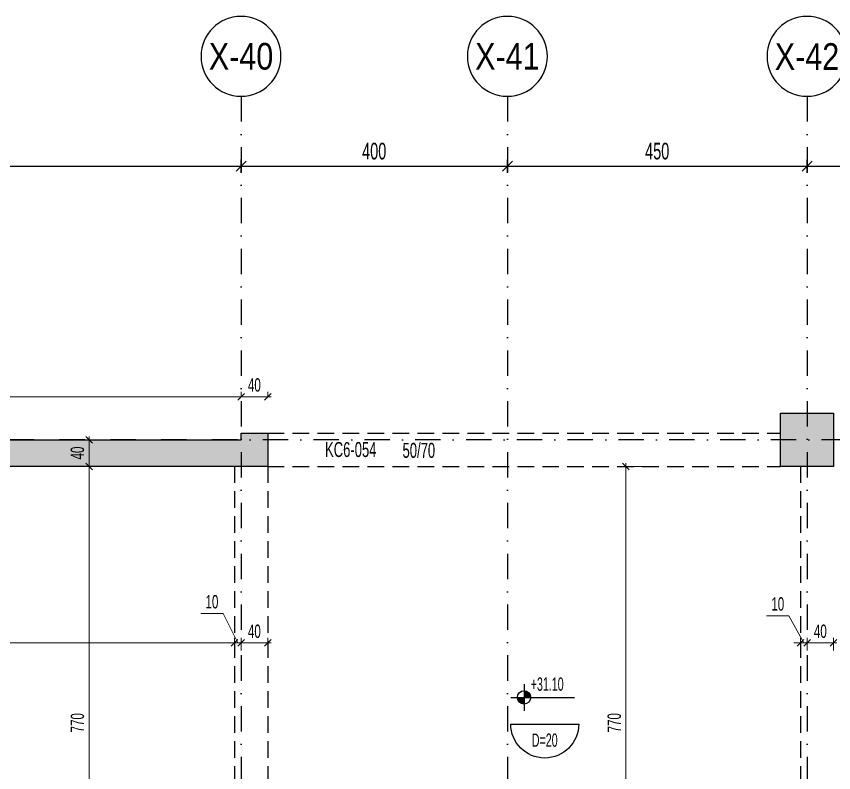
# Model space of a CAD drawing. Header units: millimetres. Extents: x -10495 to 6687, y -755 to 43288.
# Drawn here: x 513 to 1740, y 2900 to 4036 of the extents above; entities that cross this region are included whole.
import ezdxf
from ezdxf.enums import TextEntityAlignment as Align

# ---------------------------------------------------------------- set-up
doc = ezdxf.new("R2010")
doc.units = ezdxf.units.MM
doc.header["$LTSCALE"] = 100
doc.header["$PDSIZE"] = -100
doc.linetypes.add('DASHDOT', pattern=[25.4, 12.7, -6.35, 0, -6.35])
doc.linetypes.add('HIDDEN', pattern=[0.375, 0.25, -0.125])
for name, color, linetype in [('AKS BALON_ULK', 9, 'Continuous'), ('AKS YAZI_ULK', 20, 'Continuous'), ('AKS_ULK', 8, 'DASHDOT'), ('KOLON-PERDE CEKIRDEK_ULK', 4, 'Continuous'), ('KOT_ULK', 7, 'Continuous'), ('OLCU DIS_ULK', 7, 'Continuous'), ('TARAMA SOLID_ULK', 251, 'Continuous')]:
    doc.layers.add(name, color=color, linetype=linetype)
for name, color, linetype, lineweight in [('DOSEME ISMI_ULK', 244, 'Continuous', 25), ('KIRIS BOYUT_ULK', 232, 'Continuous', 13), ('KIRIS CIZGI KESIK_ULK', 41, 'HIDDEN', 25), ('KIRIS ISIM_ULK', 221, 'Continuous', 13), ('OLCU IC_ULK', 146, 'Continuous', 18)]:
    doc.layers.add(name, color=color, linetype=linetype, lineweight=lineweight)
doc.styles.add('ULK-SIMPLXTW.shx', font='ARIALN.TTF')
doc.styles.add('ulkr-simplxtw.shx', font='ulkr-simplxtw.shx', dxfattribs={"width": 0.65})
doc.dimstyles.new('1-100-DIS_ULK', dxfattribs={"dimscale": 100, "dimtxt": 0.25, "dimasz": 0.15, "dimexe": 0.1, "dimexo": 0.1, "dimgap": 0.1, "dimtad": 1, "dimdec": 0, "dimzin": 9, "dimdsep": 46, "dimtxsty": 'ulkr-simplxtw.shx', "dimblk": 'OBLIQUE', "dimcen": 0.1, "dimdle": 0.11, "dimclrd": 256, "dimclre": 256, "dimclrt": 3, "dimadec": 0, "dimazin": 0, "dimtfac": 1, "dimtdec": 0, "dimtix": 1, "dimtmove": 1, "dimatfit": 3, "dimldrblk": 'OBLIQUE', "dimfxl": 1, "dimtolj": 1, "dimtzin": 12, "dimarcsym": 0})
doc.dimstyles.new('1-100-IC_ULK', dxfattribs={"dimscale": 10, "dimtxt": 2, "dimasz": 1, "dimexe": 0.75, "dimexo": 1, "dimgap": 0.75, "dimtad": 1, "dimdec": 1, "dimzin": 9, "dimdsep": 46, "dimtxsty": 'ulkr-simplxtw.shx', "dimblk": 'OBLIQUE', "dimcen": 0.1, "dimdle": 0.5, "dimclrd": 146, "dimclre": 146, "dimclrt": 2, "dimadec": 0, "dimazin": 2, "dimtfac": 1, "dimtdec": 1, "dimtix": 1, "dimtmove": 2, "dimatfit": 3, "dimldrblk": 'OBLIQUE', "dimfxl": 1, "dimtolj": 1, "dimtzin": 0, "dimlwd": -1, "dimlwe": -1, "dimarcsym": 0})

# ---------------------------------------------------------------- blocks, each defined once
blk = doc.blocks.new('AKS SEMBOL_ULK')
at = {"layer": 'AKS BALON_ULK', "linetype": 'ByBlock'}
blk.add_circle((0, -41.2), 60, dxfattribs=at)
at = {"layer": 'AKS YAZI_ULK', "style": 'ULK-SIMPLXTW.shx'}
blk.add_attdef('1', text='', height=40, dxfattribs=at).set_placement((0, -41.2), align=Align.MIDDLE)
blk = doc.blocks.new('_Oblique')
at = {"color": 0, "linetype": 'ByBlock', "lineweight": -2}
blk.add_line((-0.5, -0.5), (0.5, 0.5), dxfattribs=at)
blk = doc.blocks.new('*D1703')
at = {"layer": 'Defpoints', "color": 0, "transparency": 16777216}
for p in [(850, 3810.6), (0, 3790.6), (850, 3790.6)]:
    blk.add_point(p, dxfattribs=at)
at = {"layer": 'OLCU DIS_ULK', "lineweight": -2, "transparency": 16777216}
for p, q in [((0, 3800.6), (0, 3820.6)), ((850, 3800.6), (850, 3820.6)), ((-11, 3810.6), (861, 3810.6))]:
    blk.add_line(p, q, dxfattribs=at)
at = {"layer": 'OLCU DIS_ULK', "lineweight": -2, "transparency": 16777216, "xscale": 15, "yscale": 15, "zscale": 15, "rotation": 180}
blk.add_blockref('_Oblique', (0, 3810.6), dxfattribs=at)
at = {"layer": 'OLCU DIS_ULK', "lineweight": -2, "transparency": 16777216, "xscale": 15, "yscale": 15, "zscale": 15}
blk.add_blockref('_Oblique', (850, 3810.6), dxfattribs=at)
at = {"layer": 'OLCU DIS_ULK', "color": 3, "transparency": 16777216, "insert": (425, 3833.1), "char_height": 25, "attachment_point": 5, "style": 'ulkr-simplxtw.shx'}
blk.add_mtext('\\A1;850', dxfattribs=at)
blk = doc.blocks.new('*D1704')
at = {"layer": 'Defpoints', "color": 0, "transparency": 16777216}
for p in [(1250, 3810.6), (850, 3790.6), (1250, 3790.6)]:
    blk.add_point(p, dxfattribs=at)
at = {"layer": 'OLCU DIS_ULK', "lineweight": -2, "transparency": 16777216}
for p, q in [((850, 3800.6), (850, 3820.6)), ((1250, 3800.6), (1250, 3820.6)), ((839, 3810.6), (1261, 3810.6))]:
    blk.add_line(p, q, dxfattribs=at)
at = {"layer": 'OLCU DIS_ULK', "lineweight": -2, "transparency": 16777216, "xscale": 15, "yscale": 15, "zscale": 15, "rotation": 180}
blk.add_blockref('_Oblique', (850, 3810.6), dxfattribs=at)
at = {"layer": 'OLCU DIS_ULK', "lineweight": -2, "transparency": 16777216, "xscale": 15, "yscale": 15, "zscale": 15}
blk.add_blockref('_Oblique', (1250, 3810.6), dxfattribs=at)
at = {"layer": 'OLCU DIS_ULK', "color": 3, "transparency": 16777216, "insert": (1050, 3833.1), "char_height": 25, "attachment_point": 5, "style": 'ulkr-simplxtw.shx'}
blk.add_mtext('\\A1;400', dxfattribs=at)
blk = doc.blocks.new('*D1705')
at = {"layer": 'Defpoints', "color": 0, "transparency": 16777216}
for p in [(2550, 3810.6), (1700, 3790.6), (2550, 3790.6)]:
    blk.add_point(p, dxfattribs=at)
at = {"layer": 'OLCU DIS_ULK', "lineweight": -2, "transparency": 16777216}
for p, q in [((1700, 3800.6), (1700, 3820.6)), ((2550, 3800.6), (2550, 3820.6)), ((1689, 3810.6), (2561, 3810.6))]:
    blk.add_line(p, q, dxfattribs=at)
at = {"layer": 'OLCU DIS_ULK', "lineweight": -2, "transparency": 16777216, "xscale": 15, "yscale": 15, "zscale": 15, "rotation": 180}
blk.add_blockref('_Oblique', (1700, 3810.6), dxfattribs=at)
at = {"layer": 'OLCU DIS_ULK', "lineweight": -2, "transparency": 16777216, "xscale": 15, "yscale": 15, "zscale": 15}
blk.add_blockref('_Oblique', (2550, 3810.6), dxfattribs=at)
at = {"layer": 'OLCU DIS_ULK', "color": 3, "transparency": 16777216, "insert": (2125, 3833.1), "char_height": 25, "attachment_point": 5, "style": 'ulkr-simplxtw.shx'}
blk.add_mtext('\\A1;850', dxfattribs=at)
blk = doc.blocks.new('*D1729')
at = {"layer": 'Defpoints', "color": 0, "transparency": 16777216}
for p in [(1700, 3810.6), (1250, 3790.6), (1700, 3790.6)]:
    blk.add_point(p, dxfattribs=at)
at = {"layer": 'OLCU DIS_ULK', "lineweight": -2, "transparency": 16777216}
for p, q in [((1250, 3800.6), (1250, 3820.6)), ((1700, 3800.6), (1700, 3820.6)), ((1239, 3810.6), (1711, 3810.6))]:
    blk.add_line(p, q, dxfattribs=at)
at = {"layer": 'OLCU DIS_ULK', "lineweight": -2, "transparency": 16777216, "xscale": 15, "yscale": 15, "zscale": 15, "rotation": 180}
blk.add_blockref('_Oblique', (1250, 3810.6), dxfattribs=at)
at = {"layer": 'OLCU DIS_ULK', "lineweight": -2, "transparency": 16777216, "xscale": 15, "yscale": 15, "zscale": 15}
blk.add_blockref('_Oblique', (1700, 3810.6), dxfattribs=at)
at = {"layer": 'OLCU DIS_ULK', "color": 3, "transparency": 16777216, "insert": (1475, 3833.1), "char_height": 25, "attachment_point": 5, "style": 'ulkr-simplxtw.shx'}
blk.add_mtext('\\A1;450', dxfattribs=at)
blk = doc.blocks.new('*U17')
at = {"layer": 'KOT_ULK'}
h = blk.add_hatch(color=251, dxfattribs=at)
h.dxf.hatch_style = 1
h.paths.add_polyline_path([(0, 0), (-10, 0, 0.414214), (0, -10)])
h = blk.add_hatch(color=251, dxfattribs=at)
h.dxf.hatch_style = 1
h.paths.add_polyline_path([(10, 0, 0.414214), (0, 10), (0, 0)])
at = {"layer": 'KOT_ULK', "color": 12}
for p, q in [((0, 20), (0, -20)), ((-20, 0), (75.6, 0))]:
    blk.add_line(p, q, dxfattribs=at)
blk.add_circle((0, 0), 10, dxfattribs=at)
at = {"layer": 'KOT_ULK', "style": 'ulkr-simplxtw.shx', "width": 0.6}
for tag, p in [('6', (10, 145)), ('5', (10, 118)), ('4', (10, 91)), ('3', (10, 64)), ('2', (10, 37)), ('1', (10, 10))]:
    blk.add_attdef(tag, p, '', height=20, dxfattribs=at)
at = {"layer": 'KOT_ULK', "color": 242, "style": 'ulkr-simplxtw.shx', "width": 0.65}
blk.add_attdef('NOT', text='', height=20, dxfattribs=at).set_placement((14.8, -10), align=Align.TOP_LEFT)
blk = doc.blocks.new('Döşeme kalınğı_ULK')
at = {"layer": 'DOSEME ISMI_ULK', "color": 12}
blk.add_lwpolyline([(51, 0, -1), (-51, 0)], format="xyb", close=True, dxfattribs=at)
at = {"layer": 'DOSEME ISMI_ULK', "style": 'ulkr-simplxtw.shx', "width": 0.6}
blk.add_attdef('1', text='', height=20, dxfattribs=at).set_placement((0, -14.2), align=Align.TOP_CENTER)
blk = doc.blocks.new('*D1502')
at = {"layer": 'Defpoints', "color": 0, "transparency": 16777216}
for p in [(596.8, 3400), (621.8, 3400), (596.8, 3360)]:
    blk.add_point(p, dxfattribs=at)
at = {"layer": 'OLCU IC_ULK', "color": 146, "transparency": 16777216}
blk.add_line((621.8, 3355), (621.8, 3405), dxfattribs=at)
at = {"layer": 'OLCU IC_ULK', "color": 146, "linetype": 'Continuous', "transparency": 16777216}
for p, q in [((621.8, 3400), (629.3, 3400)), ((621.8, 3360), (629.3, 3360))]:
    blk.add_line(p, q, dxfattribs=at)
at = {"layer": 'OLCU IC_ULK', "color": 146, "transparency": 16777216, "xscale": 10, "yscale": 10, "zscale": 10}
for p, rotation in [((621.8, 3400), 90), ((621.8, 3360), 270)]:
    blk.add_blockref('_Oblique', p, dxfattribs=dict(at, rotation=rotation))
at = {"layer": 'OLCU IC_ULK', "color": 2, "transparency": 16777216, "insert": (604.3, 3380), "char_height": 20, "attachment_point": 5, "rotation": 90, "style": 'ulkr-simplxtw.shx'}
blk.add_mtext('\\A1;40', dxfattribs=at)
blk = doc.blocks.new('*D1503')
at = {"layer": 'Defpoints', "color": 0, "transparency": 16777216}
for p in [(596.8, 3360), (621.8, 3360), (596.8, 2590)]:
    blk.add_point(p, dxfattribs=at)
at = {"layer": 'OLCU IC_ULK', "color": 146, "transparency": 16777216}
blk.add_line((621.8, 2585), (621.8, 3365), dxfattribs=at)
at = {"layer": 'OLCU IC_ULK', "color": 146, "linetype": 'Continuous', "transparency": 16777216}
for p, q in [((621.8, 3360), (629.3, 3360)), ((621.8, 2590), (629.3, 2590))]:
    blk.add_line(p, q, dxfattribs=at)
at = {"layer": 'OLCU IC_ULK', "color": 146, "transparency": 16777216, "xscale": 10, "yscale": 10, "zscale": 10}
for p, rotation in [((621.8, 3360), 90), ((621.8, 2590), 270)]:
    blk.add_blockref('_Oblique', p, dxfattribs=dict(at, rotation=rotation))
at = {"layer": 'OLCU IC_ULK', "color": 2, "transparency": 16777216, "insert": (604.3, 2975), "char_height": 20, "attachment_point": 5, "rotation": 90, "style": 'ulkr-simplxtw.shx'}
blk.add_mtext('\\A1;770', dxfattribs=at)
blk = doc.blocks.new('*D1637')
at = {"layer": 'Defpoints', "color": 0, "transparency": 16777216}
for p in [(1740, 3094.8), (1700, 3073.5), (1740, 3073.5)]:
    blk.add_point(p, dxfattribs=at)
at = {"layer": 'OLCU IC_ULK', "color": 146, "transparency": 16777216}
blk.add_line((1695, 3094.8), (1745, 3094.8), dxfattribs=at)
at = {"layer": 'OLCU IC_ULK', "color": 146, "linetype": 'Continuous', "transparency": 16777216}
for p, q in [((1700, 3083.5), (1700, 3102.3)), ((1740, 3083.5), (1740, 3102.3))]:
    blk.add_line(p, q, dxfattribs=at)
at = {"layer": 'OLCU IC_ULK', "color": 146, "transparency": 16777216, "xscale": 10, "yscale": 10, "zscale": 10, "rotation": 180}
blk.add_blockref('_Oblique', (1700, 3094.8), dxfattribs=at)
at = {"layer": 'OLCU IC_ULK', "color": 146, "transparency": 16777216, "xscale": 10, "yscale": 10, "zscale": 10}
blk.add_blockref('_Oblique', (1740, 3094.8), dxfattribs=at)
at = {"layer": 'OLCU IC_ULK', "color": 2, "transparency": 16777216, "insert": (1720, 3112.3), "char_height": 20, "attachment_point": 5, "style": 'ulkr-simplxtw.shx'}
blk.add_mtext('\\A1;40', dxfattribs=at)
blk = doc.blocks.new('*D1638')
at = {"layer": 'Defpoints', "color": 0, "transparency": 16777216}
for p in [(1690, 3094.8), (1690, 3073.5), (1700, 3073.5)]:
    blk.add_point(p, dxfattribs=at)
at = {"layer": 'OLCU IC_ULK', "color": 146, "transparency": 16777216}
for p, q in [((1672.9, 3135.8), (1639.3, 3135.8)), ((1695, 3094.8), (1672.9, 3135.8)), ((1690, 3094.8), (1680, 3094.8)), ((1700, 3094.8), (1690, 3094.8)), ((1700, 3094.8), (1690, 3094.8)), ((1700, 3094.8), (1710, 3094.8))]:
    blk.add_line(p, q, dxfattribs=at)
at = {"layer": 'OLCU IC_ULK', "color": 146, "linetype": 'Continuous', "transparency": 16777216}
for p, q in [((1690, 3083.5), (1690, 3102.3)), ((1700, 3083.5), (1700, 3102.3))]:
    blk.add_line(p, q, dxfattribs=at)
at = {"layer": 'OLCU IC_ULK', "color": 146, "transparency": 16777216, "xscale": 10, "yscale": 10, "zscale": 10}
blk.add_blockref('_Oblique', (1690, 3094.8), dxfattribs=at)
at = {"layer": 'OLCU IC_ULK', "color": 146, "transparency": 16777216, "xscale": 10, "yscale": 10, "zscale": 10, "rotation": 180}
blk.add_blockref('_Oblique', (1700, 3094.8), dxfattribs=at)
at = {"layer": 'OLCU IC_ULK', "color": 2, "transparency": 16777216, "insert": (1656.1, 3153.3), "char_height": 20, "attachment_point": 5, "style": 'ulkr-simplxtw.shx'}
blk.add_mtext('\\A1;10', dxfattribs=at)
blk = doc.blocks.new('*D1639')
at = {"layer": 'Defpoints', "color": 0, "transparency": 16777216}
for p in [(850, 3094.8), (850, 3073.5), (890, 3073.5)]:
    blk.add_point(p, dxfattribs=at)
at = {"layer": 'OLCU IC_ULK', "color": 146, "transparency": 16777216}
blk.add_line((895, 3094.8), (845, 3094.8), dxfattribs=at)
at = {"layer": 'OLCU IC_ULK', "color": 146, "linetype": 'Continuous', "transparency": 16777216}
for p, q in [((850, 3083.5), (850, 3102.3)), ((890, 3083.5), (890, 3102.3))]:
    blk.add_line(p, q, dxfattribs=at)
at = {"layer": 'OLCU IC_ULK', "color": 146, "transparency": 16777216, "xscale": 10, "yscale": 10, "zscale": 10, "rotation": 180}
blk.add_blockref('_Oblique', (850, 3094.8), dxfattribs=at)
at = {"layer": 'OLCU IC_ULK', "color": 146, "transparency": 16777216, "xscale": 10, "yscale": 10, "zscale": 10}
blk.add_blockref('_Oblique', (890, 3094.8), dxfattribs=at)
at = {"layer": 'OLCU IC_ULK', "color": 2, "transparency": 16777216, "insert": (870, 3112.3), "char_height": 20, "attachment_point": 5, "style": 'ulkr-simplxtw.shx'}
blk.add_mtext('\\A1;40', dxfattribs=at)
blk = doc.blocks.new('*D1640')
at = {"layer": 'Defpoints', "color": 0, "transparency": 16777216}
for p in [(840, 3094.8), (840, 3073.5), (850, 3073.5)]:
    blk.add_point(p, dxfattribs=at)
at = {"layer": 'OLCU IC_ULK', "color": 146, "transparency": 16777216}
for p, q in [((823.1, 3139.1), (789.5, 3139.1)), ((845, 3094.8), (823.1, 3139.1)), ((840, 3094.8), (830, 3094.8)), ((850, 3094.8), (840, 3094.8)), ((850, 3094.8), (840, 3094.8)), ((850, 3094.8), (860, 3094.8))]:
    blk.add_line(p, q, dxfattribs=at)
at = {"layer": 'OLCU IC_ULK', "color": 146, "linetype": 'Continuous', "transparency": 16777216}
for p, q in [((840, 3083.5), (840, 3102.3)), ((850, 3083.5), (850, 3102.3))]:
    blk.add_line(p, q, dxfattribs=at)
at = {"layer": 'OLCU IC_ULK', "color": 146, "transparency": 16777216, "xscale": 10, "yscale": 10, "zscale": 10}
blk.add_blockref('_Oblique', (840, 3094.8), dxfattribs=at)
at = {"layer": 'OLCU IC_ULK', "color": 146, "transparency": 16777216, "xscale": 10, "yscale": 10, "zscale": 10, "rotation": 180}
blk.add_blockref('_Oblique', (850, 3094.8), dxfattribs=at)
at = {"layer": 'OLCU IC_ULK', "color": 2, "transparency": 16777216, "insert": (806.3, 3156.6), "char_height": 20, "attachment_point": 5, "style": 'ulkr-simplxtw.shx'}
blk.add_mtext('\\A1;10', dxfattribs=at)
blk = doc.blocks.new('*D1641')
at = {"layer": 'Defpoints', "color": 0, "transparency": 16777216}
for p in [(10, 3094.8), (10, 3073.5), (840, 3073.5)]:
    blk.add_point(p, dxfattribs=at)
at = {"layer": 'OLCU IC_ULK', "color": 146, "transparency": 16777216}
blk.add_line((845, 3094.8), (5, 3094.8), dxfattribs=at)
at = {"layer": 'OLCU IC_ULK', "color": 146, "linetype": 'Continuous', "transparency": 16777216}
for p, q in [((10, 3083.5), (10, 3102.3)), ((840, 3083.5), (840, 3102.3))]:
    blk.add_line(p, q, dxfattribs=at)
at = {"layer": 'OLCU IC_ULK', "color": 146, "transparency": 16777216, "xscale": 10, "yscale": 10, "zscale": 10, "rotation": 180}
blk.add_blockref('_Oblique', (10, 3094.8), dxfattribs=at)
at = {"layer": 'OLCU IC_ULK', "color": 146, "transparency": 16777216, "xscale": 10, "yscale": 10, "zscale": 10}
blk.add_blockref('_Oblique', (840, 3094.8), dxfattribs=at)
at = {"layer": 'OLCU IC_ULK', "color": 2, "transparency": 16777216, "insert": (425, 3112.3), "char_height": 20, "attachment_point": 5, "style": 'ulkr-simplxtw.shx'}
blk.add_mtext('\\A1;830', dxfattribs=at)
blk = doc.blocks.new('Kiriş_Sembol_ULK')
at = {"layer": 'KIRIS BOYUT_ULK', "style": 'ulkr-simplxtw.shx', "width": 0.65}
blk.add_attdef('B', text='', height=25, dxfattribs=at).set_placement((21, 0.4), align=Align.MIDDLE_LEFT)
at = {"layer": 'KIRIS ISIM_ULK', "style": 'ulkr-simplxtw.shx', "width": 0.65}
blk.add_attdef('K', text='', height=25, dxfattribs=at).set_placement((-18.2, 12.9), align=Align.TOP_RIGHT)
blk = doc.blocks.new('*D1731')
at = {"layer": 'Defpoints', "color": 0, "transparency": 16777216}
for p in [(850, 3464.6), (-40, 3400), (850, 3400)]:
    blk.add_point(p, dxfattribs=at)
at = {"layer": 'OLCU IC_ULK', "color": 146, "transparency": 16777216}
blk.add_line((-45, 3464.6), (855, 3464.6), dxfattribs=at)
at = {"layer": 'OLCU IC_ULK', "color": 146, "linetype": 'Continuous', "transparency": 16777216}
for p, q in [((-40, 3464.6), (-40, 3472.1)), ((850, 3464.6), (850, 3472.1))]:
    blk.add_line(p, q, dxfattribs=at)
at = {"layer": 'OLCU IC_ULK', "color": 146, "transparency": 16777216, "xscale": 10, "yscale": 10, "zscale": 10, "rotation": 180}
blk.add_blockref('_Oblique', (-40, 3464.6), dxfattribs=at)
at = {"layer": 'OLCU IC_ULK', "color": 146, "transparency": 16777216, "xscale": 10, "yscale": 10, "zscale": 10}
blk.add_blockref('_Oblique', (850, 3464.6), dxfattribs=at)
at = {"layer": 'OLCU IC_ULK', "color": 2, "transparency": 16777216, "insert": (405, 3482.1), "char_height": 20, "attachment_point": 5, "style": 'ulkr-simplxtw.shx'}
blk.add_mtext('\\A1;890', dxfattribs=at)
blk = doc.blocks.new('*D1732')
at = {"layer": 'Defpoints', "color": 0, "transparency": 16777216}
for p in [(850, 3464.6), (850, 3410), (890, 3410)]:
    blk.add_point(p, dxfattribs=at)
at = {"layer": 'OLCU IC_ULK', "color": 146, "transparency": 16777216}
blk.add_line((895, 3464.6), (845, 3464.6), dxfattribs=at)
at = {"layer": 'OLCU IC_ULK', "color": 146, "linetype": 'Continuous', "transparency": 16777216}
for p, q in [((850, 3464.6), (850, 3472.1)), ((890, 3464.6), (890, 3472.1))]:
    blk.add_line(p, q, dxfattribs=at)
at = {"layer": 'OLCU IC_ULK', "color": 146, "transparency": 16777216, "xscale": 10, "yscale": 10, "zscale": 10, "rotation": 180}
blk.add_blockref('_Oblique', (850, 3464.6), dxfattribs=at)
at = {"layer": 'OLCU IC_ULK', "color": 146, "transparency": 16777216, "xscale": 10, "yscale": 10, "zscale": 10}
blk.add_blockref('_Oblique', (890, 3464.6), dxfattribs=at)
at = {"layer": 'OLCU IC_ULK', "color": 2, "transparency": 16777216, "insert": (870, 3482.1), "char_height": 20, "attachment_point": 5, "style": 'ulkr-simplxtw.shx'}
blk.add_mtext('\\A1;40', dxfattribs=at)
blk = doc.blocks.new('*D1733')
at = {"layer": 'Defpoints', "color": 0, "transparency": 16777216}
for p in [(1462.6, 3360), (1428.1, 2590), (1462.6, 2590)]:
    blk.add_point(p, dxfattribs=at)
at = {"layer": 'OLCU IC_ULK', "color": 146, "transparency": 16777216}
blk.add_line((1428.1, 3365), (1428.1, 2585), dxfattribs=at)
at = {"layer": 'OLCU IC_ULK', "color": 146, "linetype": 'Continuous', "transparency": 16777216}
for p, q in [((1452.6, 3360), (1420.6, 3360)), ((1452.6, 2590), (1420.6, 2590))]:
    blk.add_line(p, q, dxfattribs=at)
at = {"layer": 'OLCU IC_ULK', "color": 146, "transparency": 16777216, "xscale": 10, "yscale": 10, "zscale": 10}
for p, rotation in [((1428.1, 3360), 90), ((1428.1, 2590), 270)]:
    blk.add_blockref('_Oblique', p, dxfattribs=dict(at, rotation=rotation))
at = {"layer": 'OLCU IC_ULK', "color": 2, "transparency": 16777216, "insert": (1410.6, 2975), "char_height": 20, "attachment_point": 5, "rotation": 90, "style": 'ulkr-simplxtw.shx'}
blk.add_mtext('\\A1;770', dxfattribs=at)

msp = doc.modelspace()

# ---------------------------------------------------------------- hatches: boundary and pattern name
at = {"layer": 'TARAMA SOLID_ULK'}
h = msp.add_hatch(color=256, dxfattribs=at)
h.dxf.hatch_style = 1
h.paths.add_polyline_path([(1740, 3360), (1660, 3360), (1660, 3440), (1740, 3440)])
h = msp.add_hatch(color=256, dxfattribs=at)
h.dxf.hatch_style = 1
h.paths.add_polyline_path([(-40, 3360), (-40, 3400), (0, 3400), (0, 3400), (850, 3400), (850, 3410), (890, 3410), (890, 3360), (-40, 3360)])

# ---------------------------------------------------------------- linework, layer by layer
at = {"layer": 'AKS_ULK', "ltscale": 0.03}
for points in [[(850, 3915.6), (850, -634.71)], [(1250, 3915.6), (1250, -634.71)], [(1700, 3915.6), (1700, -634.71)], [(6566.96, 3400), (-759.17, 3400)]]:
    msp.add_lwpolyline(points, dxfattribs=at)
at = {"layer": 'KIRIS CIZGI KESIK_ULK'}
for p, q in [((890, 3410), (1660, 3410)), ((840, 3360), (840, 2590)), ((890, 3360), (1660, 3360)), ((890, 3360), (890, 2590)), ((1690, 3360), (1690, 2590))]:
    msp.add_line(p, q, dxfattribs=at)
at = {"layer": 'KOLON-PERDE CEKIRDEK_ULK'}
for points in [[(1740, 3360), (1660, 3360), (1660, 3440), (1740, 3440)], [(-40, 3360), (-40, 3360), (-40, 3360), (-40, 3400), (0, 3400), (0, 3400), (850, 3400), (850, 3410), (890, 3410), (890, 3360)]]:
    msp.add_lwpolyline(points, close=True, dxfattribs=at)

# ---------------------------------------------------------------- block references
at = {"layer": 'AKS_ULK', "linetype": 'ByBlock'}
ref = msp.add_blockref('AKS SEMBOL_ULK', (850, 3934.35), dxfattribs=dict(at, xscale=-1, rotation=180))
ref.add_attrib('1', 'X-40', dxfattribs={"layer": 'AKS YAZI_ULK', "height": 40, "style": 'ULK-SIMPLXTW.shx'}).set_placement((850, 3975.6), align=Align.MIDDLE)
ref = msp.add_blockref('AKS SEMBOL_ULK', (1250, 3934.35), dxfattribs=dict(at, xscale=-1, rotation=180))
ref.add_attrib('1', 'X-41', dxfattribs={"layer": 'AKS YAZI_ULK', "height": 40, "style": 'ULK-SIMPLXTW.shx'}).set_placement((1250, 3975.6), align=Align.MIDDLE)
ref = msp.add_blockref('AKS SEMBOL_ULK', (1700, 3934.35), dxfattribs=dict(at, xscale=-1, rotation=180))
ref.add_attrib('1', 'X-42', dxfattribs={"layer": 'AKS YAZI_ULK', "height": 40, "style": 'ULK-SIMPLXTW.shx'}).set_placement((1700, 3975.6), align=Align.MIDDLE)
at = {"layer": 'DOSEME ISMI_ULK'}
msp.add_blockref('Döşeme kalınğı_ULK', (1306.1, 2973.1), dxfattribs=at).add_auto_attribs({'1': 'D=20'})
at = {"layer": 'KIRIS ISIM_ULK'}
ref = msp.add_blockref('Kiriş_Sembol_ULK', (1071.53, 3383.56), dxfattribs=at)
ref.add_attrib('B', '50/70', dxfattribs={"layer": 'KIRIS BOYUT_ULK', "height": 22.5, "style": 'ulkr-simplxtw.shx', "width": 0.65}).set_placement((1092.54, 3384), align=Align.MIDDLE_LEFT)
ref.add_attrib('K', 'KC6-054', dxfattribs={"height": 22.5, "style": 'ulkr-simplxtw.shx', "width": 0.65}).set_placement((1053.37, 3396.5), align=Align.TOP_RIGHT)
at = {"layer": 'KOT_ULK'}
ref = msp.add_blockref('*U17', (1275, 3013.1), dxfattribs=at)
ref.add_attrib('1', '+31.10', (1285, 3023.1), dxfattribs={"height": 20, "style": 'ulkr-simplxtw.shx', "width": 0.6})

# ---------------------------------------------------------------- dimensions: what is measured, and where the dimension line sits
at = {"layer": 'OLCU DIS_ULK'}
for base, p1, p2, picture, middle in [((850, 3810.6), (0, 3790.6), (850, 3790.6), '*D1703', (425, 3833.1)), ((1250, 3810.6), (850, 3790.6), (1250, 3790.6), '*D1704', (1050, 3833.1)), ((1700, 3810.6), (1250, 3790.6), (1700, 3790.6), '*D1729', (1475, 3833.1)), ((2550, 3810.6), (1700, 3790.6), (2550, 3790.6), '*D1705', (2125, 3833.1))]:
    dim = msp.add_linear_dim(base=base, p1=p1, p2=p2, dimstyle='1-100-DIS_ULK', dxfattribs=at)
    dim.commit()
    dim.dimension.update_dxf_attribs({"geometry": picture, "text_midpoint": middle})
at = {"layer": 'OLCU IC_ULK'}
for p1, p2, picture, middle in [((-40, 3400), (850, 3400), '*D1731', (405, 3482.14)), ((890, 3410), (850, 3410), '*D1732', (870, 3482.14))]:
    dim = msp.add_linear_dim(base=(850, 3464.64), p1=p1, p2=p2, dimstyle='1-100-IC_ULK', override={"dimfxl": 0, "dimfxlon": 1}, dxfattribs=at)
    dim.commit()
    dim.dimension.update_dxf_attribs({"geometry": picture, "text_midpoint": middle})
for base, p1, p2, angle, override, picture, middle in [((621.78, 3400), (596.78, 3360), (596.78, 3400), 90, {"dimfxl": 0, "dimfxlon": 1}, '*D1502', (604.28, 3380)), ((621.78, 3360), (596.78, 2590), (596.78, 3360), 90, {"dimfxl": 0, "dimfxlon": 1}, '*D1503', (604.28, 2975)), ((1428.08, 2590), (1462.64, 3360), (1462.64, 2590), 90, {"dimfxl": 0}, '*D1733', (1410.58, 2975)), ((10, 3094.8), (840, 3073.52), (10, 3073.52), 180, {"dimfxl": 0}, '*D1641', (425, 3112.3)), ((850, 3094.8), (890, 3073.52), (850, 3073.52), 180, {"dimfxl": 0}, '*D1639', (870, 3112.3)), ((1740, 3094.8), (1700, 3073.52), (1740, 3073.52), 180, {"dimfxl": 0}, '*D1637', (1720, 3112.3))]:
    dim = msp.add_linear_dim(base=base, p1=p1, p2=p2, angle=angle, dimstyle='1-100-IC_ULK', override=override, dxfattribs=at)
    dim.commit()
    dim.dimension.update_dxf_attribs({"geometry": picture, "text_midpoint": middle})
for base, p1, p2, override, picture, middle in [((840, 3094.8), (850, 3073.52), (840, 3073.52), {"dimtmove": 1, "dimfxl": 0}, '*D1640', (815.57, 3139.11)), ((1690, 3094.8), (1700, 3073.52), (1690, 3073.52), {"dimtad": 3, "dimtmove": 1, "dimfxl": 0}, '*D1638', (1665.41, 3135.81))]:
    dim = msp.add_linear_dim(base=base, p1=p1, p2=p2, angle=180, dimstyle='1-100-IC_ULK', override=override, dxfattribs=at)
    dim.commit()
    dim.dimension.update_dxf_attribs({"geometry": picture, "text_midpoint": middle, "dimtype": 160})

doc.saveas('drawing.dxf')
